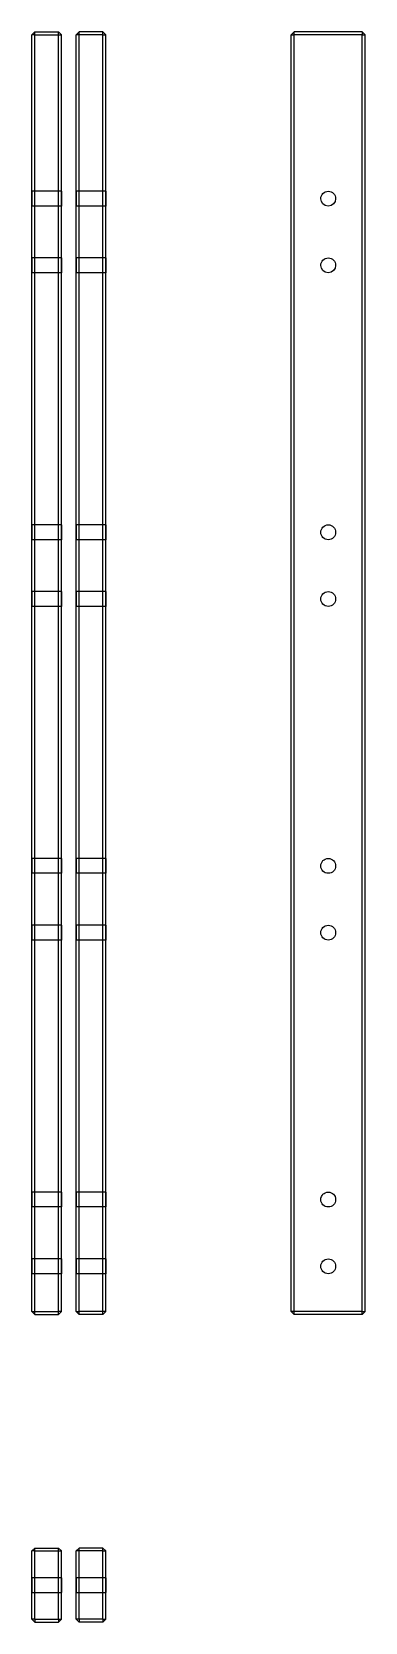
# Model space of a CAD drawing. Extents: x 0 to 45, y 0 to 215.
import ezdxf

# ---------------------------------------------------------------- set-up
doc = ezdxf.new("R2010")
doc.units = 0
doc.layers.get('0').update_dxf_attribs({"linetype": 'CONTINUOUS'})

msp = doc.modelspace()

# ---------------------------------------------------------------- linework, layer by layer
at = {"color": 253}
for p, q in [((0.08, 214.18), (0.48, 214.58)), ((0.48, 214.58), (3.68, 214.58)), ((0.48, 214.18), (0.48, 214.58)), ((3.68, 214.18), (3.68, 214.58)), ((4.08, 214.18), (3.68, 214.58)), ((6.08, 214.18), (6.48, 214.58)), ((9.68, 214.58), (6.48, 214.58)), ((6.48, 214.18), (6.48, 214.58)), ((10.08, 214.18), (9.68, 214.58)), ((9.68, 214.18), (9.68, 214.58)), ((35.08, 214.18), (35.48, 214.58)), ((35.08, 214.18), (35.48, 214.58)), ((35.08, 214.18), (35.48, 214.58)), ((44.68, 214.58), (35.48, 214.58)), ((35.48, 214.18), (35.48, 214.58)), ((44.68, 214.58), (35.48, 214.58)), ((35.48, 214.18), (35.48, 214.58)), ((44.68, 214.58), (35.48, 214.58)), ((35.48, 214.18), (35.48, 214.58)), ((44.68, 214.58), (44.68, 214.18)), ((44.68, 214.58), (45.08, 214.18)), ((44.68, 214.58), (45.08, 214.18)), ((44.68, 214.58), (44.68, 214.18)), ((44.68, 214.58), (45.08, 214.18)), ((44.68, 214.58), (44.68, 214.18)), ((0.08, 41.97), (0.08, 214.18)), ((0.48, 214.18), (0.08, 214.18)), ((0.48, 41.97), (0.48, 214.18)), ((0.48, 214.18), (3.68, 214.18)), ((3.68, 41.97), (3.68, 214.18)), ((3.68, 214.18), (4.08, 214.18)), ((4.08, 41.97), (4.08, 214.18)), ((6.08, 41.97), (6.08, 214.18)), ((6.48, 214.18), (6.08, 214.18)), ((9.68, 214.18), (6.48, 214.18)), ((6.48, 41.97), (6.48, 214.18)), ((9.68, 214.18), (10.08, 214.18)), ((9.68, 41.97), (9.68, 214.18)), ((10.08, 41.97), (10.08, 214.18)), ((35.08, 214.18), (35.48, 214.18)), ((35.08, 41.97), (35.08, 214.18)), ((35.08, 41.97), (35.08, 214.18)), ((35.08, 214.18), (35.48, 214.18)), ((35.08, 41.97), (35.08, 214.18)), ((35.08, 214.18), (35.48, 214.18)), ((44.68, 214.18), (35.48, 214.18)), ((35.48, 41.97), (35.48, 214.18)), ((44.68, 214.18), (35.48, 214.18)), ((35.48, 41.97), (35.48, 214.18)), ((44.68, 214.18), (35.48, 214.18)), ((35.48, 41.97), (35.48, 214.18)), ((44.68, 41.97), (44.68, 214.18)), ((44.68, 214.18), (45.08, 214.18)), ((44.68, 41.97), (44.68, 214.18)), ((44.68, 214.18), (45.08, 214.18)), ((44.68, 41.97), (44.68, 214.18)), ((44.68, 214.18), (45.08, 214.18)), ((45.08, 41.97), (45.08, 214.18)), ((45.08, 41.97), (45.08, 214.18)), ((45.08, 41.97), (45.08, 214.18)), ((0.08, 192.07), (0.08, 193.08)), ((0.08, 193.08), (0.08, 191.08)), ((4.08, 193.08), (0.08, 193.08)), ((4.08, 192.07), (4.08, 193.08)), ((4.08, 193.08), (4.08, 191.08)), ((6.08, 192.07), (6.08, 193.08)), ((6.08, 193.08), (6.08, 191.08)), ((10.08, 193.08), (6.08, 193.08)), ((10.08, 192.07), (10.08, 193.08)), ((10.08, 193.08), (10.08, 191.08)), ((0.08, 191.08), (0.08, 192.07)), ((4.08, 191.08), (0.08, 191.08)), ((4.08, 191.08), (4.08, 192.07)), ((6.08, 191.08), (6.08, 192.07)), ((10.08, 191.08), (6.08, 191.08)), ((10.08, 191.08), (10.08, 192.07)), ((0.08, 183.07), (0.08, 184.08)), ((0.08, 184.08), (0.08, 182.08)), ((4.08, 184.08), (0.08, 184.08)), ((0.08, 182.08), (0.08, 183.07)), ((4.08, 183.07), (4.08, 184.08)), ((4.08, 184.08), (4.08, 182.08)), ((4.08, 182.08), (4.08, 183.07)), ((6.08, 183.07), (6.08, 184.08)), ((6.08, 184.08), (6.08, 182.08)), ((10.08, 184.08), (6.08, 184.08)), ((6.08, 182.08), (6.08, 183.07)), ((10.08, 183.07), (10.08, 184.08)), ((10.08, 184.08), (10.08, 182.08)), ((10.08, 182.08), (10.08, 183.07)), ((4.08, 182.08), (0.08, 182.08)), ((10.08, 182.08), (6.08, 182.08)), ((0.08, 147.07), (0.08, 148.08)), ((0.08, 148.08), (0.08, 146.07)), ((4.08, 148.08), (0.08, 148.08)), ((4.08, 147.07), (4.08, 148.08)), ((4.08, 148.08), (4.08, 146.07)), ((6.08, 147.07), (6.08, 148.08)), ((6.08, 148.08), (6.08, 146.07)), ((10.08, 148.08), (6.08, 148.08)), ((10.08, 147.07), (10.08, 148.08)), ((10.08, 148.08), (10.08, 146.07)), ((0.08, 146.07), (0.08, 147.07)), ((4.08, 146.07), (0.08, 146.07)), ((4.08, 146.07), (4.08, 147.07)), ((6.08, 146.07), (6.08, 147.07)), ((10.08, 146.07), (6.08, 146.07)), ((10.08, 146.07), (10.08, 147.07)), ((0.08, 138.08), (0.08, 139.08)), ((0.08, 139.08), (0.08, 137.08)), ((4.08, 139.08), (0.08, 139.08)), ((0.08, 137.08), (0.08, 138.08)), ((4.08, 138.08), (4.08, 139.08)), ((4.08, 139.08), (4.08, 137.08)), ((4.08, 137.08), (4.08, 138.08)), ((6.08, 138.08), (6.08, 139.08)), ((6.08, 139.08), (6.08, 137.08)), ((10.08, 139.08), (6.08, 139.08)), ((6.08, 137.08), (6.08, 138.08)), ((10.08, 138.08), (10.08, 139.08)), ((10.08, 139.08), (10.08, 137.08)), ((10.08, 137.08), (10.08, 138.08)), ((4.08, 137.08), (0.08, 137.08)), ((10.08, 137.08), (6.08, 137.08)), ((0.08, 102.08), (0.08, 103.08)), ((0.08, 103.08), (0.08, 101.08)), ((4.08, 103.08), (0.08, 103.08)), ((4.08, 102.08), (4.08, 103.08)), ((4.08, 103.08), (4.08, 101.08)), ((6.08, 102.08), (6.08, 103.08)), ((6.08, 103.08), (6.08, 101.08)), ((10.08, 103.08), (6.08, 103.08)), ((10.08, 102.08), (10.08, 103.08)), ((10.08, 103.08), (10.08, 101.08)), ((0.08, 101.08), (0.08, 102.08)), ((4.08, 101.08), (0.08, 101.08)), ((4.08, 101.08), (4.08, 102.08)), ((6.08, 101.08), (6.08, 102.08)), ((10.08, 101.08), (6.08, 101.08)), ((10.08, 101.08), (10.08, 102.08)), ((0.08, 93.08), (0.08, 94.08)), ((0.08, 94.08), (0.08, 92.08)), ((4.08, 94.08), (0.08, 94.08)), ((0.08, 92.08), (0.08, 93.08)), ((4.08, 93.08), (4.08, 94.08)), ((4.08, 94.08), (4.08, 92.08)), ((4.08, 92.08), (4.08, 93.08)), ((6.08, 93.08), (6.08, 94.08)), ((6.08, 94.08), (6.08, 92.08)), ((10.08, 94.08), (6.08, 94.08)), ((6.08, 92.08), (6.08, 93.08)), ((10.08, 93.08), (10.08, 94.08)), ((10.08, 94.08), (10.08, 92.08)), ((10.08, 92.08), (10.08, 93.08)), ((4.08, 92.08), (0.08, 92.08)), ((10.08, 92.08), (6.08, 92.08)), ((0.08, 57.08), (0.08, 58.08)), ((0.08, 58.08), (0.08, 56.08)), ((4.08, 58.08), (0.08, 58.08)), ((4.08, 57.08), (4.08, 58.08)), ((4.08, 58.08), (4.08, 56.08)), ((6.08, 57.08), (6.08, 58.08)), ((6.08, 58.08), (6.08, 56.08)), ((10.08, 58.08), (6.08, 58.08)), ((10.08, 57.08), (10.08, 58.08)), ((10.08, 58.08), (10.08, 56.08)), ((0.08, 56.08), (0.08, 57.08)), ((4.08, 56.08), (0.08, 56.08)), ((4.08, 56.08), (4.08, 57.08)), ((6.08, 56.08), (6.08, 57.08)), ((10.08, 56.08), (6.08, 56.08)), ((10.08, 56.08), (10.08, 57.08)), ((0.08, 48.08), (0.08, 49.08)), ((0.08, 49.08), (0.08, 47.08)), ((4.08, 49.08), (0.08, 49.08)), ((0.08, 47.08), (0.08, 48.08)), ((4.08, 48.08), (4.08, 49.08)), ((4.08, 49.08), (4.08, 47.08)), ((4.08, 47.08), (4.08, 48.08)), ((6.08, 48.08), (6.08, 49.08)), ((6.08, 49.08), (6.08, 47.08)), ((10.08, 49.08), (6.08, 49.08)), ((6.08, 47.08), (6.08, 48.08)), ((10.08, 48.08), (10.08, 49.08)), ((10.08, 49.08), (10.08, 47.08)), ((10.08, 47.08), (10.08, 48.08)), ((4.08, 47.08), (0.08, 47.08)), ((10.08, 47.08), (6.08, 47.08)), ((0.48, 41.58), (0.08, 41.97)), ((0.08, 41.97), (0.48, 41.97)), ((0.48, 41.58), (0.48, 41.97)), ((0.48, 41.97), (3.68, 41.97)), ((0.48, 41.58), (3.68, 41.58)), ((3.68, 41.58), (3.68, 41.97)), ((3.68, 41.58), (4.08, 41.97)), ((4.08, 41.97), (3.68, 41.97)), ((6.48, 41.58), (6.08, 41.97)), ((6.08, 41.97), (6.48, 41.97)), ((9.68, 41.97), (6.48, 41.97)), ((6.48, 41.58), (6.48, 41.97)), ((9.68, 41.58), (6.48, 41.58)), ((9.68, 41.58), (10.08, 41.97)), ((10.08, 41.97), (9.68, 41.97)), ((9.68, 41.58), (9.68, 41.97)), ((35.48, 41.97), (35.08, 41.97)), ((35.48, 41.58), (35.08, 41.97)), ((35.48, 41.58), (35.08, 41.97)), ((35.48, 41.97), (35.08, 41.97)), ((35.48, 41.58), (35.08, 41.97)), ((35.48, 41.97), (35.08, 41.97)), ((44.68, 41.97), (35.48, 41.97)), ((35.48, 41.58), (35.48, 41.97)), ((44.68, 41.97), (35.48, 41.97)), ((35.48, 41.58), (35.48, 41.97)), ((44.68, 41.97), (35.48, 41.97)), ((35.48, 41.58), (35.48, 41.97)), ((44.68, 41.58), (35.48, 41.58)), ((44.68, 41.58), (35.48, 41.58)), ((44.68, 41.58), (35.48, 41.58)), ((44.68, 41.97), (45.08, 41.97)), ((44.68, 41.58), (44.68, 41.97)), ((44.68, 41.58), (45.08, 41.97)), ((44.68, 41.58), (45.08, 41.97)), ((44.68, 41.97), (45.08, 41.97)), ((44.68, 41.58), (44.68, 41.97)), ((44.68, 41.58), (45.08, 41.97)), ((44.68, 41.97), (45.08, 41.97)), ((44.68, 41.58), (44.68, 41.97)), ((0.08, 9.68), (0.48, 10.08)), ((0.08, 0.48), (0.08, 9.68)), ((0.48, 9.68), (0.08, 9.68)), ((0.48, 9.68), (0.48, 10.08)), ((0.48, 10.08), (3.68, 10.08)), ((0.48, 0.48), (0.48, 9.68)), ((0.48, 9.68), (3.68, 9.68)), ((3.68, 9.68), (3.68, 10.08)), ((4.08, 9.68), (3.68, 10.08)), ((3.68, 0.48), (3.68, 9.68)), ((3.68, 9.68), (4.08, 9.68)), ((4.08, 0.48), (4.08, 9.68)), ((6.08, 9.68), (6.48, 10.08)), ((6.08, 0.48), (6.08, 9.68)), ((6.48, 9.68), (6.08, 9.68)), ((9.68, 10.08), (6.48, 10.08)), ((6.48, 9.68), (6.48, 10.08)), ((9.68, 9.68), (6.48, 9.68)), ((6.48, 0.48), (6.48, 9.68)), ((10.08, 9.68), (9.68, 10.08)), ((9.68, 9.68), (9.68, 10.08)), ((9.68, 0.48), (9.68, 9.68)), ((9.68, 9.68), (10.08, 9.68)), ((10.08, 0.48), (10.08, 9.68)), ((0.08, 4.08), (0.08, 6.08)), ((0.08, 6.08), (0.08, 4.08)), ((0.08, 4.08), (0.08, 6.08)), ((0.08, 6.08), (0.08, 4.08)), ((0.08, 4.08), (0.08, 6.08)), ((0.08, 6.08), (0.08, 4.08)), ((0.08, 4.08), (0.08, 6.08)), ((0.08, 6.08), (0.08, 4.08)), ((0.08, 4.08), (0.08, 6.08)), ((0.08, 6.08), (0.08, 4.08)), ((0.08, 4.08), (0.08, 6.08)), ((0.08, 6.08), (0.08, 4.08)), ((0.08, 4.08), (0.08, 6.08)), ((0.08, 6.08), (0.08, 4.08)), ((0.08, 4.08), (0.08, 6.08)), ((0.08, 6.08), (0.08, 4.08)), ((4.08, 6.08), (0.08, 6.08)), ((4.08, 6.08), (0.08, 6.08)), ((4.08, 6.08), (0.08, 6.08)), ((4.08, 6.08), (0.08, 6.08)), ((4.08, 6.08), (0.08, 6.08)), ((4.08, 6.08), (0.08, 6.08)), ((4.08, 6.08), (0.08, 6.08)), ((4.08, 6.08), (0.08, 6.08)), ((4.08, 4.08), (4.08, 6.08)), ((4.08, 6.08), (4.08, 4.08)), ((4.08, 4.08), (4.08, 6.08)), ((4.08, 6.08), (4.08, 4.08)), ((4.08, 4.08), (4.08, 6.08)), ((4.08, 6.08), (4.08, 4.08)), ((4.08, 4.08), (4.08, 6.08)), ((4.08, 6.08), (4.08, 4.08)), ((4.08, 4.08), (4.08, 6.08)), ((4.08, 6.08), (4.08, 4.08)), ((4.08, 4.08), (4.08, 6.08)), ((4.08, 6.08), (4.08, 4.08)), ((4.08, 4.08), (4.08, 6.08)), ((4.08, 6.08), (4.08, 4.08)), ((4.08, 4.08), (4.08, 6.08)), ((4.08, 6.08), (4.08, 4.08)), ((6.08, 4.08), (6.08, 6.08)), ((6.08, 6.08), (6.08, 4.08)), ((6.08, 4.08), (6.08, 6.08)), ((6.08, 6.08), (6.08, 4.08)), ((6.08, 4.08), (6.08, 6.08)), ((6.08, 6.08), (6.08, 4.08)), ((6.08, 4.08), (6.08, 6.08)), ((6.08, 6.08), (6.08, 4.08)), ((6.08, 4.08), (6.08, 6.08)), ((6.08, 6.08), (6.08, 4.08)), ((6.08, 4.08), (6.08, 6.08)), ((6.08, 6.08), (6.08, 4.08)), ((6.08, 4.08), (6.08, 6.08)), ((6.08, 6.08), (6.08, 4.08)), ((6.08, 4.08), (6.08, 6.08)), ((6.08, 6.08), (6.08, 4.08)), ((10.08, 6.08), (6.08, 6.08)), ((10.08, 6.08), (6.08, 6.08)), ((10.08, 6.08), (6.08, 6.08)), ((10.08, 6.08), (6.08, 6.08)), ((10.08, 6.08), (6.08, 6.08)), ((10.08, 6.08), (6.08, 6.08)), ((10.08, 6.08), (6.08, 6.08)), ((10.08, 6.08), (6.08, 6.08)), ((10.08, 4.08), (10.08, 6.08)), ((10.08, 6.08), (10.08, 4.08)), ((10.08, 4.08), (10.08, 6.08)), ((10.08, 6.08), (10.08, 4.08)), ((10.08, 4.08), (10.08, 6.08)), ((10.08, 6.08), (10.08, 4.08)), ((10.08, 4.08), (10.08, 6.08)), ((10.08, 6.08), (10.08, 4.08)), ((10.08, 4.08), (10.08, 6.08)), ((10.08, 6.08), (10.08, 4.08)), ((10.08, 4.08), (10.08, 6.08)), ((10.08, 6.08), (10.08, 4.08)), ((10.08, 4.08), (10.08, 6.08)), ((10.08, 6.08), (10.08, 4.08)), ((10.08, 4.08), (10.08, 6.08)), ((10.08, 6.08), (10.08, 4.08)), ((0.08, 4.08), (4.08, 4.08)), ((0.08, 4.08), (4.08, 4.08)), ((0.08, 4.08), (4.08, 4.08)), ((0.08, 4.08), (4.08, 4.08)), ((0.08, 4.08), (4.08, 4.08)), ((0.08, 4.08), (4.08, 4.08)), ((0.08, 4.08), (4.08, 4.08)), ((0.08, 4.08), (4.08, 4.08)), ((6.08, 4.08), (10.08, 4.08)), ((6.08, 4.08), (10.08, 4.08)), ((6.08, 4.08), (10.08, 4.08)), ((6.08, 4.08), (10.08, 4.08)), ((6.08, 4.08), (10.08, 4.08)), ((6.08, 4.08), (10.08, 4.08)), ((6.08, 4.08), (10.08, 4.08)), ((6.08, 4.08), (10.08, 4.08)), ((0.08, 0.48), (0.48, 0.08)), ((0.48, 0.48), (0.08, 0.48)), ((0.48, 0.48), (0.48, 0.08)), ((0.48, 0.48), (3.68, 0.48)), ((0.48, 0.08), (3.68, 0.08)), ((3.68, 0.48), (3.68, 0.08)), ((4.08, 0.48), (3.68, 0.08)), ((3.68, 0.48), (4.08, 0.48)), ((6.08, 0.48), (6.48, 0.08)), ((6.48, 0.48), (6.08, 0.48)), ((9.68, 0.48), (6.48, 0.48)), ((6.48, 0.48), (6.48, 0.08)), ((9.68, 0.08), (6.48, 0.08)), ((10.08, 0.48), (9.68, 0.08)), ((9.68, 0.48), (10.08, 0.48)), ((9.68, 0.48), (9.68, 0.08))]:
    msp.add_line(p, q, dxfattribs=at)
for points in [[(39.08, 192.07), (39.08, 192.63), (39.52, 193.08), (40.08, 193.08)], [(39.08, 192.07), (39.08, 192.63), (39.52, 193.08), (40.08, 193.08)], [(39.08, 192.07), (39.08, 192.63), (39.52, 193.08), (40.08, 193.08)], [(40.08, 193.08), (40.63, 193.08), (41.08, 192.63), (41.08, 192.07)], [(40.08, 193.08), (40.63, 193.08), (41.08, 192.63), (41.08, 192.07)], [(40.08, 193.08), (40.63, 193.08), (41.08, 192.63), (41.08, 192.07)], [(40.08, 191.08), (39.52, 191.08), (39.08, 191.52), (39.08, 192.07)], [(40.08, 191.08), (39.52, 191.08), (39.08, 191.52), (39.08, 192.07)], [(40.08, 191.08), (39.52, 191.08), (39.08, 191.52), (39.08, 192.07)], [(41.08, 192.07), (41.08, 191.52), (40.63, 191.08), (40.08, 191.08)], [(41.08, 192.07), (41.08, 191.52), (40.63, 191.08), (40.08, 191.08)], [(41.08, 192.07), (41.08, 191.52), (40.63, 191.08), (40.08, 191.08)], [(39.08, 183.07), (39.08, 183.63), (39.52, 184.08), (40.08, 184.08)], [(39.08, 183.07), (39.08, 183.63), (39.52, 184.08), (40.08, 184.08)], [(39.08, 183.07), (39.08, 183.63), (39.52, 184.08), (40.08, 184.08)], [(40.08, 182.08), (39.52, 182.08), (39.08, 182.52), (39.08, 183.07)], [(40.08, 182.08), (39.52, 182.08), (39.08, 182.52), (39.08, 183.07)], [(40.08, 182.08), (39.52, 182.08), (39.08, 182.52), (39.08, 183.07)], [(40.08, 184.08), (40.63, 184.08), (41.08, 183.63), (41.08, 183.07)], [(40.08, 184.08), (40.63, 184.08), (41.08, 183.63), (41.08, 183.07)], [(40.08, 184.08), (40.63, 184.08), (41.08, 183.63), (41.08, 183.07)], [(41.08, 183.07), (41.08, 182.52), (40.63, 182.08), (40.08, 182.08)], [(41.08, 183.07), (41.08, 182.52), (40.63, 182.08), (40.08, 182.08)], [(41.08, 183.07), (41.08, 182.52), (40.63, 182.08), (40.08, 182.08)], [(39.08, 147.07), (39.08, 147.63), (39.52, 148.08), (40.08, 148.08)], [(39.08, 147.07), (39.08, 147.63), (39.52, 148.08), (40.08, 148.08)], [(39.08, 147.07), (39.08, 147.63), (39.52, 148.08), (40.08, 148.08)], [(40.08, 148.08), (40.63, 148.08), (41.08, 147.63), (41.08, 147.07)], [(40.08, 148.08), (40.63, 148.08), (41.08, 147.63), (41.08, 147.07)], [(40.08, 148.08), (40.63, 148.08), (41.08, 147.63), (41.08, 147.07)], [(40.08, 146.07), (39.52, 146.07), (39.08, 146.52), (39.08, 147.07)], [(40.08, 146.07), (39.52, 146.07), (39.08, 146.52), (39.08, 147.07)], [(40.08, 146.07), (39.52, 146.07), (39.08, 146.52), (39.08, 147.07)], [(41.08, 147.07), (41.08, 146.52), (40.63, 146.07), (40.08, 146.07)], [(41.08, 147.07), (41.08, 146.52), (40.63, 146.07), (40.08, 146.07)], [(41.08, 147.07), (41.08, 146.52), (40.63, 146.07), (40.08, 146.07)], [(39.08, 138.08), (39.08, 138.63), (39.52, 139.08), (40.08, 139.08)], [(39.08, 138.08), (39.08, 138.63), (39.52, 139.08), (40.08, 139.08)], [(39.08, 138.08), (39.08, 138.63), (39.52, 139.08), (40.08, 139.08)], [(40.08, 137.08), (39.52, 137.08), (39.08, 137.52), (39.08, 138.08)], [(40.08, 137.08), (39.52, 137.08), (39.08, 137.52), (39.08, 138.08)], [(40.08, 137.08), (39.52, 137.08), (39.08, 137.52), (39.08, 138.08)], [(40.08, 139.08), (40.63, 139.08), (41.08, 138.63), (41.08, 138.08)], [(40.08, 139.08), (40.63, 139.08), (41.08, 138.63), (41.08, 138.08)], [(40.08, 139.08), (40.63, 139.08), (41.08, 138.63), (41.08, 138.08)], [(41.08, 138.08), (41.08, 137.52), (40.63, 137.08), (40.08, 137.08)], [(41.08, 138.08), (41.08, 137.52), (40.63, 137.08), (40.08, 137.08)], [(41.08, 138.08), (41.08, 137.52), (40.63, 137.08), (40.08, 137.08)], [(39.08, 102.08), (39.08, 102.63), (39.52, 103.08), (40.08, 103.08)], [(39.08, 102.08), (39.08, 102.63), (39.52, 103.08), (40.08, 103.08)], [(39.08, 102.08), (39.08, 102.63), (39.52, 103.08), (40.08, 103.08)], [(40.08, 103.08), (40.63, 103.08), (41.08, 102.63), (41.08, 102.08)], [(40.08, 103.08), (40.63, 103.08), (41.08, 102.63), (41.08, 102.08)], [(40.08, 103.08), (40.63, 103.08), (41.08, 102.63), (41.08, 102.08)], [(40.08, 101.08), (39.52, 101.08), (39.08, 101.52), (39.08, 102.08)], [(40.08, 101.08), (39.52, 101.08), (39.08, 101.52), (39.08, 102.08)], [(40.08, 101.08), (39.52, 101.08), (39.08, 101.52), (39.08, 102.08)], [(41.08, 102.08), (41.08, 101.52), (40.63, 101.08), (40.08, 101.08)], [(41.08, 102.08), (41.08, 101.52), (40.63, 101.08), (40.08, 101.08)], [(41.08, 102.08), (41.08, 101.52), (40.63, 101.08), (40.08, 101.08)], [(39.08, 93.08), (39.08, 93.63), (39.52, 94.08), (40.08, 94.08)], [(39.08, 93.08), (39.08, 93.63), (39.52, 94.08), (40.08, 94.08)], [(39.08, 93.08), (39.08, 93.63), (39.52, 94.08), (40.08, 94.08)], [(40.08, 92.08), (39.52, 92.08), (39.08, 92.52), (39.08, 93.08)], [(40.08, 92.08), (39.52, 92.08), (39.08, 92.52), (39.08, 93.08)], [(40.08, 92.08), (39.52, 92.08), (39.08, 92.52), (39.08, 93.08)], [(40.08, 94.08), (40.63, 94.08), (41.08, 93.63), (41.08, 93.08)], [(40.08, 94.08), (40.63, 94.08), (41.08, 93.63), (41.08, 93.08)], [(40.08, 94.08), (40.63, 94.08), (41.08, 93.63), (41.08, 93.08)], [(41.08, 93.08), (41.08, 92.52), (40.63, 92.08), (40.08, 92.08)], [(41.08, 93.08), (41.08, 92.52), (40.63, 92.08), (40.08, 92.08)], [(41.08, 93.08), (41.08, 92.52), (40.63, 92.08), (40.08, 92.08)], [(39.08, 57.08), (39.08, 57.63), (39.52, 58.08), (40.08, 58.08)], [(39.08, 57.08), (39.08, 57.63), (39.52, 58.08), (40.08, 58.08)], [(39.08, 57.08), (39.08, 57.63), (39.52, 58.08), (40.08, 58.08)], [(40.08, 58.08), (40.63, 58.08), (41.08, 57.63), (41.08, 57.08)], [(40.08, 58.08), (40.63, 58.08), (41.08, 57.63), (41.08, 57.08)], [(40.08, 58.08), (40.63, 58.08), (41.08, 57.63), (41.08, 57.08)], [(40.08, 56.08), (39.52, 56.08), (39.08, 56.52), (39.08, 57.08)], [(40.08, 56.08), (39.52, 56.08), (39.08, 56.52), (39.08, 57.08)], [(40.08, 56.08), (39.52, 56.08), (39.08, 56.52), (39.08, 57.08)], [(41.08, 57.08), (41.08, 56.52), (40.63, 56.08), (40.08, 56.08)], [(41.08, 57.08), (41.08, 56.52), (40.63, 56.08), (40.08, 56.08)], [(41.08, 57.08), (41.08, 56.52), (40.63, 56.08), (40.08, 56.08)], [(39.08, 48.08), (39.08, 48.63), (39.52, 49.08), (40.08, 49.08)], [(39.08, 48.08), (39.08, 48.63), (39.52, 49.08), (40.08, 49.08)], [(39.08, 48.08), (39.08, 48.63), (39.52, 49.08), (40.08, 49.08)], [(40.08, 47.08), (39.52, 47.08), (39.08, 47.52), (39.08, 48.08)], [(40.08, 47.08), (39.52, 47.08), (39.08, 47.52), (39.08, 48.08)], [(40.08, 47.08), (39.52, 47.08), (39.08, 47.52), (39.08, 48.08)], [(40.08, 49.08), (40.63, 49.08), (41.08, 48.63), (41.08, 48.08)], [(40.08, 49.08), (40.63, 49.08), (41.08, 48.63), (41.08, 48.08)], [(40.08, 49.08), (40.63, 49.08), (41.08, 48.63), (41.08, 48.08)], [(41.08, 48.08), (41.08, 47.52), (40.63, 47.08), (40.08, 47.08)], [(41.08, 48.08), (41.08, 47.52), (40.63, 47.08), (40.08, 47.08)], [(41.08, 48.08), (41.08, 47.52), (40.63, 47.08), (40.08, 47.08)]]:
    msp.add_open_spline(points, degree=3, dxfattribs=at)

doc.saveas('drawing.dxf')
